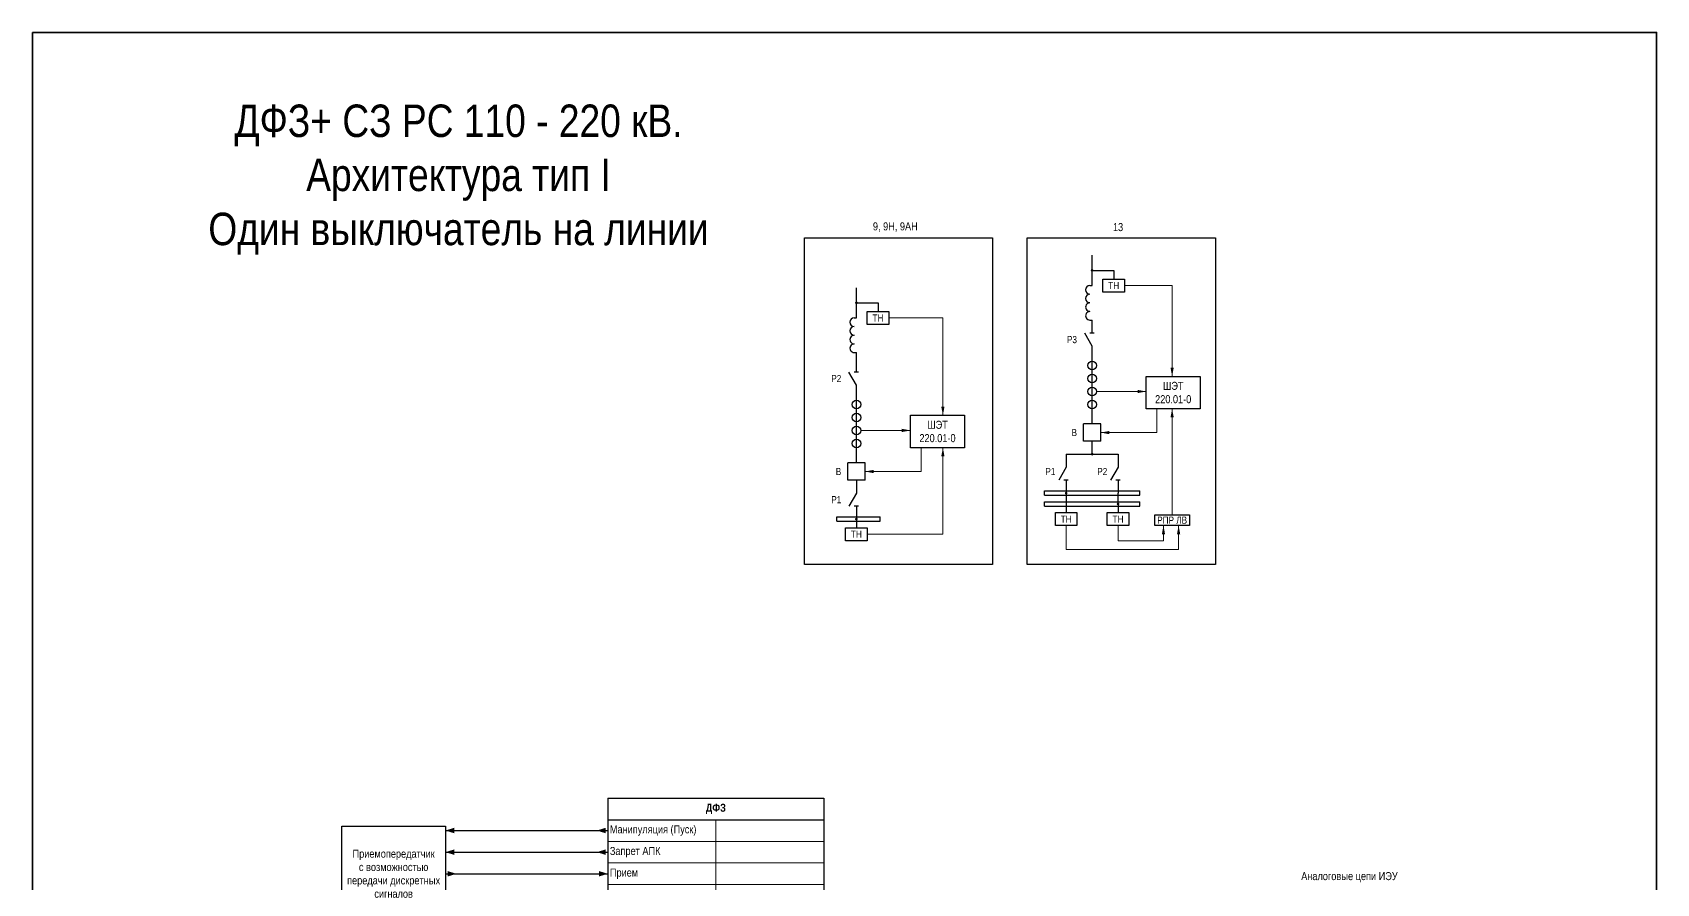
# Model space of a CAD drawing. Header units: millimetres. Extents: x -14593 to 14732, y -17400 to 5232.
# Drawn here: x 2034 to 2785, y -378 to 15 of the extents above; entities that cross this region are included whole.
import ezdxf
from ezdxf.enums import TextEntityAlignment as Align

# ---------------------------------------------------------------- set-up
doc = ezdxf.new("R2010")
doc.units = ezdxf.units.MM
for name, color, linetype, lineweight in [('Основная', 7, 'Continuous', 30), ('Тонкая', 7, 'Continuous', 18), ('Цепи внутренние', 5, 'Continuous', 30)]:
    doc.layers.add(name, color=color, linetype=linetype, lineweight=lineweight)
doc.layers.add('Рамка', color=8, linetype='Continuous', lineweight=35, plot=False)
doc.styles.add('Narrow', font='ARIALN.TTF')
doc.styles.add('Вывод', font='tahoma.ttf', dxfattribs={"height": 2.5})
doc.styles.add('Компонент', font='ARIALN.TTF', dxfattribs={"height": 3.5})
doc.styles.add('Табл дан', font='ARIALN.TTF')
doc.styles.add('Табл загол', font='ARIALNB.TTF')

# ---------------------------------------------------------------- blocks, each defined once
blk = doc.blocks.new('*T53')
at = {"layer": 'Основная', "color": 0, "linetype": 'ByBlock', "lineweight": -2, "transparency": 16777216}
for p, q in [((0, 0), (100, 0)), ((0, 0), (0, -10)), ((100, 0), (100, -10))]:
    blk.add_line(p, q, dxfattribs=at)
at = {"layer": 'Основная', "color": 0, "linetype": 'ByBlock', "lineweight": 30, "transparency": 16777216}
for p, q in [((0, -10), (100, -10)), ((0, -10), (0, -70)), ((100, -10), (100, -70)), ((0, -70), (100, -70))]:
    blk.add_line(p, q, dxfattribs=at)
at = {"layer": 'Основная', "color": 0, "linetype": 'ByBlock', "lineweight": 18, "transparency": 16777216}
for p, q in [((50, -10), (50, -70)), ((0, -20), (100, -20)), ((0, -30), (100, -30)), ((0, -40), (100, -40)), ((0, -50), (50, -50)), ((0, -60), (100, -60))]:
    blk.add_line(p, q, dxfattribs=at)
at = {"layer": 'Основная', "color": 0, "transparency": 16777216, "char_height": 3.7}
for s, insert, width, attachment_point, style in [('ДФЗ', (50, -5), 97, 5, 'Табл загол'), ('{\\C256;Манипуляция (Пуск)\\P}', (1, -15), 48, 4, 'Табл дан'), ('{\\C256;Запрет АПК\\P}', (1, -25), 48, 4, 'Табл дан'), ('{\\C256;Прием\\P}', (1, -35), 48, 4, 'Табл дан'), ('{\\C256;Неисправность ПП\\P}', (1, -45), 48, 4, 'Табл дан'), ('{\\C256;Запрет пуска ПП\\P}', (99, -50), 48, 6, 'Табл дан'), ('{\\C256;Неисправность канала\\P}', (1, -55), 48, 4, 'Табл дан'), ('Блокировка ИО U и Z', (1, -65), 48, 4, 'Табл дан'), ('Срабатывание ', (99, -65), 48, 6, 'Табл дан')]:
    blk.add_mtext(s, dxfattribs=dict(at, insert=insert, width=width, attachment_point=attachment_point, style=style))
blk = doc.blocks.new('*U80')
at = {"color": 0, "linetype": 'ByBlock'}
for p, q in [((0, 0), (-8, 0)), ((-8, -8), (-8, 0)), ((0, -8), (0, 0)), ((0, -8), (-8, -8))]:
    blk.add_line(p, q, dxfattribs=at)
at = {"layer": 'Основная', "style": 'Компонент'}
blk.add_attdef('ОУ', text='', height=3.5, dxfattribs=at).set_placement((-15, -3), align=Align.MIDDLE_CENTER)
blk = doc.blocks.new('*U18')
at = {"color": 0, "linetype": 'ByBlock'}
blk.add_line((0, 0), (6, 3.43), dxfattribs=at)
blk = doc.blocks.new('*U10')
at = {"color": 0}
blk.add_line((0, -1), (0, 1), dxfattribs=at)
blk = doc.blocks.new('*U79')
at = {"color": 0, "linetype": 'ByBlock'}
for p, q in [((0, 3), (0, 9)), ((0, -9), (0, -3))]:
    blk.add_line(p, q, dxfattribs=at)
at = {"color": 0, "linetype": 'ByBlock', "ltscale": 0.25, "rotation": 89.99999999999999}
for name, p in [('*U18', (0, -3)), ('*U10', (0, 3))]:
    blk.add_blockref(name, p, dxfattribs=at)
at = {"layer": 'Основная'}
for tag, height, style, p in [('В1', 2.5, 'Вывод', (2, 7)), ('ОУ', 3.5, 'Компонент', (-12, 0)), ('В2', 2.5, 'Вывод', (2, -7))]:
    blk.add_attdef(tag, text='', height=height, dxfattribs=dict(at, style=style)).set_placement(p, align=Align.MIDDLE_CENTER)
blk = doc.blocks.new('*U81')
at = {"color": 0, "linetype": 'ByBlock'}
for p, q in [((0, 9), (0, 3)), ((0, -3), (0, -9))]:
    blk.add_line(p, q, dxfattribs=at)
at = {"color": 0, "linetype": 'ByBlock', "ltscale": 0.25, "xscale": -1, "rotation": 90}
for name, p in [('*U18', (0, 3)), ('*U10', (0, -3))]:
    blk.add_blockref(name, p, dxfattribs=at)
at = {"layer": 'Основная'}
for tag, height, style, p in [('В2', 2.5, 'Вывод', (2, 7)), ('ОУ', 3.5, 'Компонент', (-12, 0)), ('В1', 2.5, 'Вывод', (2, -7))]:
    blk.add_attdef(tag, text='', height=height, dxfattribs=dict(at, style=style)).set_placement(p, align=Align.MIDDLE_CENTER)
blk = doc.blocks.new('*U82')
at = {"color": 0, "linetype": 'ByBlock'}
for p, q in [((0, 0), (20, 0)), ((0, -2), (0, 0)), ((20, -2), (20, 0)), ((0, -2), (20, -2))]:
    blk.add_line(p, q, dxfattribs=at)
at = {"layer": 'Основная', "style": 'Компонент'}
blk.add_attdef('ОШ', text='', height=3.5, dxfattribs=at).set_placement((6, 4), align=Align.MIDDLE_CENTER)
blk = doc.blocks.new('*U86')
at = {"linetype": 'ByBlock'}
blk.add_circle((0, 0), 2, dxfattribs=at)
at = {"layer": 'Основная', "color": 0, "linetype": 'ByBlock', "lineweight": -2}
blk.add_line((0, -3), (0, 3), dxfattribs=at)
at = {"layer": 'Основная', "linetype": 'ByBlock', "style": 'Компонент'}
blk.add_attdef('ОУ', text='', height=3.5, dxfattribs=at).set_placement((-6, 0), align=Align.MIDDLE_CENTER)
blk = doc.blocks.new('*U83')
at = {"ltscale": 0.25}
for p, q in [((0, 8), (1, 8)), ((0, -8), (1, -8))]:
    blk.add_line(p, q, dxfattribs=at)
for centre, major_axis, start_param, end_param in [((0, 6), (0, -2), 3.141593, 6.283185), ((0, -2), (-2, 0), 4.712389, 7.853982), ((0, 2), (0, -2), 3.141593, 6.283185), ((0, -6), (-2, 0), 4.712389, 7.853982)]:
    blk.add_ellipse(centre, major_axis=major_axis, ratio=1, start_param=start_param, end_param=end_param, dxfattribs=at)
at = {"layer": 'Основная'}
for tag, height, style, p in [('ОУ', 3.5, 'Компонент', (-6, 0)), ('В1', 2.5, 'Вывод', (5, 6)), ('В2', 2.5, 'Вывод', (5, -6))]:
    blk.add_attdef(tag, text='', height=height, dxfattribs=dict(at, style=style)).set_placement(p, align=Align.MIDDLE_CENTER)
blk = doc.blocks.new('*U163')
at = {"color": 0, "linetype": 'ByBlock'}
for p, q in [((0, 0), (44, 0)), ((0, -2), (0, 0)), ((44, -2), (44, 0)), ((0, -2), (44, -2))]:
    blk.add_line(p, q, dxfattribs=at)
at = {"layer": 'Основная', "style": 'Компонент'}
blk.add_attdef('ОШ', text='', height=3.5, dxfattribs=at).set_placement((6, 4), align=Align.MIDDLE_CENTER)

msp = doc.modelspace()

# ---------------------------------------------------------------- linework, layer by layer
at = {"layer": 'Основная', "color": 3}
for points in [[(2391, -80), (2478, -80), (2478, -231), (2391, -231)], [(2494, -80), (2581, -80), (2581, -231), (2494, -231)]]:
    msp.add_lwpolyline(points, close=True, dxfattribs=at)
at = {"layer": 'Основная'}
for points in [[(2524, -102), (2524, -88)], [(2524, -95), (2534, -95)], [(2534, -95), (2534, -99)], [(2415, -117), (2415, -103)], [(2415, -110), (2425, -110)], [(2425, -110), (2425, -114)], [(2415, -136), (2415, -133)], [(2524, -166), (2524, -160)], [(2415, -184), (2415, -178)], [(2512, -180), (2536, -180)], [(2524, -180), (2524, -174)], [(2512, -198), (2512, -207)], [(2536, -203), (2536, -198)], [(2415, -210), (2415, -214)], [(2536, -203), (2536, -207)]]:
    msp.add_lwpolyline(points, dxfattribs=at)
at = {"layer": 'Основная', "ltscale": 0.25, "const_width": 0.6}
for points in [[(2523.7, -95, 1), (2524.3, -95, 1)], [(2414.7, -110, 1), (2415.3, -110, 1)], [(2523.7, -180, 1), (2524.3, -180, 1)], [(2511.7, -198, 1), (2512.3, -198, 1)], [(2535.7, -203, 1), (2536.3, -203, 1)], [(2414.7, -210, 1), (2415.3, -210, 1)]]:
    msp.add_lwpolyline(points, format="xyb", close=True, dxfattribs=at)
at = {"layer": 'Основная'}
for points in [[(2529, -99), (2539, -99), (2539, -105), (2529, -105)], [(2420, -114), (2430, -114), (2430, -120), (2420, -120)], [(2549, -144), (2574, -144), (2574, -159), (2549, -159)], [(2440, -162), (2465, -162), (2465, -177), (2440, -177)], [(2507, -207), (2517, -207), (2517, -213), (2507, -213)], [(2531, -207), (2541, -207), (2541, -213), (2531, -213)], [(2553, -208), (2569, -208), (2569, -213), (2553, -213)], [(2410, -214), (2420, -214), (2420, -220), (2410, -220)], [(2177, -352), (2225, -352), (2225, -396), (2177, -396)]]:
    msp.add_lwpolyline(points, close=True, dxfattribs=at)
at = {"layer": 'Рамка', "color": 1}
msp.add_lwpolyline([(2034, 15), (2785, 15), (2785, -1128), (2034, -1128)], close=True, dxfattribs=at)
at = {"layer": 'Тонкая'}
for points in [[(2539, -102), (2561, -102)], [(2561, -102), (2561, -144)], [(2430, -117), (2455, -117)], [(2455, -117), (2455, -162)], [(2526, -151), (2549, -151)], [(2554, -159), (2554, -170), (2528, -170)], [(2561, -159), (2561, -208)], [(2417, -169), (2440, -169)], [(2445, -177), (2445, -188), (2419, -188)], [(2455, -217), (2455, -177)], [(2420, -217), (2455, -217)], [(2512, -213), (2512, -224)], [(2536, -213), (2536, -220)], [(2557, -220), (2557, -213)], [(2564, -224), (2564, -213)], [(2564, -224), (2512, -224)], [(2536, -220), (2557, -220)]]:
    msp.add_lwpolyline(points, dxfattribs=at)
at = {"layer": 'Тонкая', "ltscale": 0.3}
for points in [[(2561, -144, 0, 1.5, 0), (2561, -140, 0, 0, 0)], [(2455, -162, 0, 1.5, 0), (2455, -158, 0, 0, 0)], [(2549, -151, 0, 1.5, 0), (2545, -151, 0, 0, 0)], [(2561, -159, 0, 1.5, 0), (2561, -163, 0, 0, 0)], [(2440, -169, 0, 1.5, 0), (2436, -169, 0, 0, 0)], [(2528, -170, 0, 1.5, 0), (2532, -170, 0, 0, 0)], [(2455, -177, 0, 1.5, 0), (2455, -181, 0, 0, 0)], [(2419, -188, 0, 1.5, 0), (2423, -188, 0, 0, 0)], [(2557, -213, 0, 1.5, 0), (2557, -217, 0, 0, 0)], [(2564, -213, 0, 1.5, 0), (2564, -217, 0, 0, 0)]]:
    msp.add_lwpolyline(points, format="xyseb", dxfattribs=at)
at = {"layer": 'Цепи внутренние', "ltscale": 0.3}
for points in [[(2225, -354, 0, 2.5, 0), (2229, -354, 0, 0, 0)], [(2295, -354, 0, 2.5, 0), (2299, -354, 0, 0, 0)], [(2225, -364, 0, 2.5, 0), (2229, -364, 0, 0, 0)], [(2295, -364, 0, 2.5, 0), (2299, -364, 0, 0, 0)], [(2230, -374, 0, 2.5, 0), (2226, -374, 0, 0, 0)], [(2300, -374, 0, 2.5, 0), (2296, -374, 0, 0, 0)]]:
    msp.add_lwpolyline(points, format="xyseb", dxfattribs=at)
at = {"layer": 'Цепи внутренние'}
for points in [[(2225, -354), (2300, -354)], [(2225, -364), (2300, -364)], [(2225, -374), (2300, -374)]]:
    msp.add_lwpolyline(points, dxfattribs=at)

# ---------------------------------------------------------------- block references
msp.add_blockref('*T53', (2300, -339))
at = {"layer": 'Основная', "ltscale": 0.35}
for p in [(2523, -110), (2414, -125)]:
    msp.add_blockref('*U83', p, dxfattribs=at)
at = {"layer": 'Основная', "ltscale": 0.25}
for name, p in [('*U79', (2524, -127)), ('*U79', (2415, -145)), ('*U86', (2524, -139)), ('*U86', (2524, -145)), ('*U86', (2524, -151)), ('*U86', (2415, -157)), ('*U86', (2524, -157)), ('*U86', (2415, -163)), ('*U86', (2415, -169)), ('*U86', (2415, -175)), ('*U80', (2528, -166)), ('*U81', (2512, -189)), ('*U81', (2536, -189)), ('*U80', (2419, -184)), ('*U81', (2415, -201)), ('*U163', (2502, -197)), ('*U163', (2502, -202)), ('*U82', (2406, -209))]:
    msp.add_blockref(name, p, dxfattribs=at)

# ---------------------------------------------------------------- texts
at = {"layer": 'Основная', "style": 'Narrow'}
for s, p in [('Р3', (2517, -127)), ('Р2', (2408, -145)), ('В', (2517, -170)), ('В', (2408, -188)), ('Р1', (2507, -188)), ('Р2', (2531, -188)), ('Р1', (2408, -201))]:
    msp.add_text(s, height=3.3, dxfattribs=at).set_placement(p, align=Align.MIDDLE_RIGHT)
at = {"layer": 'Основная', "color": 3, "char_height": 3.7, "width": 25, "attachment_point": 5, "style": 'Narrow'}
for s, insert in [('9, 9Н, 9АН', (2433, -75)), ('13', (2536, -75))]:
    msp.add_mtext(s, dxfattribs=dict(at, insert=insert))
at = {"layer": 'Основная', "style": 'Narrow'}
for s, insert, char_height, width, attachment_point in [('ТН', (2534, -102), 3.3, 10, 5), ('ТН', (2425, -117), 3.3, 10, 5), ('ШЭТ 220.01-0', (2561.5, -151.5), 3.7, 25, 5), ('ШЭТ 220.01-0', (2452.5, -169.5), 3.7, 25, 5), ('ТН', (2512, -210), 3.3, 10, 5), ('ТН', (2536, -210), 3.3, 10, 5), ('РПР ЛВ', (2561, -210.5), 3.3, 16, 5), ('ТН', (2415, -217), 3.3, 10, 5), ('Приемопередатчик\\Pс возможностью передачи дискретных сигналов', (2201, -374), 3.7, 48, 5), ('Аналоговые цепи ИЭУ', (2643, -378), 3.7, 89, 8)]:
    msp.add_mtext(s, dxfattribs=dict(at, insert=insert, char_height=char_height, width=width, attachment_point=attachment_point))
at = {"layer": 'Рамка', "insert": (2231, -53), "char_height": 15, "width": 235, "attachment_point": 5, "style": 'Narrow'}
msp.add_mtext('ДФЗ+ СЗ РС 110 - 220 кВ.\\PАрхитектура тип I\\PОдин выключатель на линии', dxfattribs=at)

doc.saveas('drawing.dxf')
